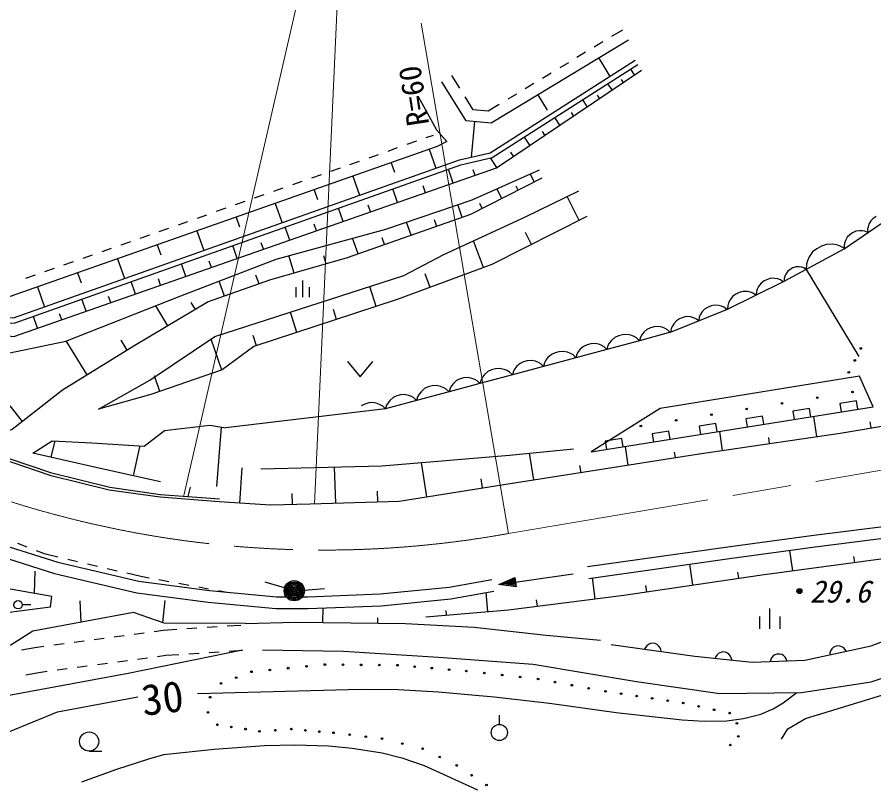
# Model space of a CAD drawing. Units: millimetres, scale not verified. Extents: x 40000 to 680000, y 20000 to 380000.
# Drawn here: x 178491 to 229360, y 248441 to 294300 of the extents above; entities that cross this region are included whole.
import ezdxf
from ezdxf.enums import TextEntityAlignment as Align

# ---------------------------------------------------------------- set-up
doc = ezdxf.new("R2010")
doc.units = ezdxf.units.MM
doc.header["$LTSCALE"] = 1000
doc.linetypes.add('CHAIN', pattern=[18.5, 12, -1.5, 3.5, -1.5])
for name, color, linetype, lineweight in [('M-BGD', 7, 'Continuous', 25), ('M-BMK', 2, 'CHAIN', 13), ('M-STR-HTXT', 7, 'Continuous', 13)]:
    doc.layers.add(name, color=color, linetype=linetype, lineweight=lineweight)
doc.styles.add('ＭＳ ゴシック', font='')
doc.styles.get('ＭＳ ゴシック').set_extended_font_data('MS Gothic')

msp = doc.modelspace()

# ---------------------------------------------------------------- linework, layer by layer
at = {"layer": 'M-BGD'}
for p, q in [((214431, 293535), (213788, 293146)), ((213274, 292836), (212761, 292526)), ((212247, 292215), (211733, 291905)), ((211220, 291595), (210706, 291285)), ((213030, 291871), (213687, 290783)), ((210193, 290975), (209679, 290664)), ((215150, 290883), (214925, 291217)), ((204768, 290079), (204292, 290841)), ((214482, 290432), (214369, 290599)), ((209165, 290354), (208652, 290044)), ((213814, 289981), (213566, 290349)), ((205561, 288808), (205085, 289570)), ((208138, 289734), (207625, 289423)), ((209409, 289683), (209956, 288778)), ((213078, 289485), (212954, 289669)), ((207111, 289113), (206468, 288725)), ((212343, 288989), (212070, 289394)), ((206468, 288725), (205561, 288808)), ((211533, 288443), (211397, 288645)), ((205649, 288097), (205456, 285991)), ((210723, 287897), (210423, 288342)), ((209832, 287296), (209682, 287518)), ((202196, 286932), (201629, 286733)), ((203199, 287284), (202762, 287130)), ((208941, 286694), (208610, 287185)), ((201063, 286534), (200497, 286335)), ((202963, 286459), (203357, 285337)), ((199931, 286136), (199365, 285937)), ((206980, 285371), (206595, 285942)), ((207960, 286033), (207795, 286278)), ((198799, 285738), (198233, 285540)), ((200691, 285661), (200890, 285093)), ((196535, 284943), (195969, 284744)), ((197667, 285341), (197101, 285142)), ((204385, 284455), (204097, 285281)), ((205685, 284909), (205571, 285234)), ((209204, 284515), (208959, 284998)), ((195402, 284545), (194836, 284347)), ((198419, 284863), (198818, 283727)), ((194270, 284148), (193704, 283949)), ((196120, 284056), (196322, 283481)), ((201084, 283303), (200802, 284112)), ((202735, 283879), (202591, 284292)), ((207272, 283534), (206977, 284117)), ((208238, 284025), (208115, 284266)), ((192006, 283352), (191440, 283153)), ((193138, 283750), (192572, 283551)), ((211868, 282234), (211155, 283649)), ((227601, 280545), (231792, 283431)), ((190874, 282955), (190308, 282756)), ((193821, 283248), (194225, 282098)), ((197847, 282173), (197570, 282966)), ((199466, 282738), (199324, 283142)), ((204916, 282415), (204651, 283173)), ((206108, 282943), (205960, 283234)), ((189741, 282557), (189175, 282358)), ((191495, 282431), (191699, 281849)), ((229328, 282353), (229179, 282210)), ((229496, 282469), (229328, 282353)), ((188609, 282159), (188043, 281960)), ((194673, 281064), (194401, 281843)), ((196260, 281619), (196121, 282015)), ((201887, 281353), (201611, 282141)), ((203401, 281884), (203269, 282263)), ((229015, 281849), (228988, 281707)), ((229069, 282010), (229015, 281849)), ((229179, 282210), (229069, 282010)), ((186345, 281364), (185779, 281165)), ((187477, 281761), (186911, 281563)), ((189168, 281613), (189577, 280450)), ((209038, 280809), (208682, 281517)), ((227927, 281389), (227779, 281246)), ((228095, 281505), (227927, 281389)), ((228283, 281593), (228095, 281505)), ((228509, 281624), (228283, 281593)), ((228679, 281618), (228509, 281624)), ((228820, 281591), (228679, 281618)), ((229001, 281509), (228820, 281591)), ((228988, 281707), (229001, 281509)), ((185213, 280966), (184647, 280767)), ((193116, 280521), (192980, 280910)), ((198736, 280249), (198408, 281185)), ((200311, 280801), (200173, 281195)), ((206184, 279438), (205596, 281027)), ((226550, 280806), (226251, 280704)), ((226899, 280817), (226550, 280806)), ((227156, 280778), (226899, 280817)), ((227614, 280885), (227588, 280743)), ((227669, 281046), (227614, 280885)), ((227779, 281246), (227669, 281046)), ((184081, 280568), (183514, 280370)), ((186814, 280786), (187020, 280198)), ((191560, 279978), (191294, 280741)), ((224028, 278621), (227601, 280545)), ((225726, 280362), (225525, 280077)), ((225976, 280556), (225726, 280362)), ((226251, 280704), (225976, 280556)), ((227367, 280715), (227156, 280778)), ((227628, 280560), (227367, 280715)), ((227588, 280743), (227601, 280545)), ((182948, 280171), (182382, 279972)), ((184459, 279960), (184873, 278782)), ((190034, 279445), (189901, 279826)), ((194936, 279108), (194632, 280154)), ((196841, 279661), (196703, 280137)), ((225416, 279841), (225352, 279630)), ((225525, 280077), (225416, 279841)), ((180684, 279375), (180118, 279176)), ((181816, 279773), (181250, 279574)), ((188508, 278912), (188246, 279660)), ((224395, 279330), (224251, 279219)), ((224554, 279416), (224395, 279330)), ((224727, 279475), (224554, 279416)), ((224928, 279481), (224727, 279475)), ((225076, 279458), (224928, 279481)), ((225198, 279422), (225076, 279458)), ((225348, 279332), (225198, 279422)), ((225352, 279630), (225338, 279327)), ((225338, 279327), (228466, 274159)), ((179552, 278978), (178986, 278779)), ((182077, 279123), (182286, 278527)), ((187011, 278390), (186881, 278764)), ((192854, 278465), (192673, 278979)), ((203006, 278262), (202712, 279057)), ((223245, 278799), (223035, 278736)), ((223486, 278797), (223245, 278799)), ((223663, 278763), (223486, 278797)), ((223807, 278714), (223663, 278763)), ((224036, 278796), (224028, 278621)), ((224072, 278918), (224036, 278796)), ((224135, 279054), (224072, 278918)), ((224251, 279219), (224135, 279054)), ((179694, 278286), (180113, 277095)), ((185515, 277867), (185258, 278601)), ((190799, 277740), (190482, 278640)), ((195040, 278273), (195040, 277673)), ((195440, 278673), (195440, 277673)), ((195840, 278273), (195840, 277673)), ((199811, 277132), (199425, 278307)), ((220661, 276972), (224028, 278621)), ((222516, 278322), (222434, 278162)), ((222663, 278514), (222516, 278322)), ((222841, 278641), (222663, 278514)), ((223035, 278736), (222841, 278641)), ((223984, 278600), (223807, 278714)), ((221161, 277852), (220973, 277717)), ((221366, 277952), (221161, 277852)), ((221587, 278018), (221366, 277952)), ((221842, 278016), (221587, 278018)), ((222029, 277981), (221842, 278016)), ((222181, 277928), (222029, 277981)), ((222367, 277808), (222181, 277928)), ((222385, 278017), (222367, 277808)), ((222434, 278162), (222385, 278017)), ((182580, 276842), (182328, 277562)), ((184047, 277355), (183919, 277722)), ((189073, 276948), (188830, 277358)), ((220732, 277345), (220680, 277193)), ((220818, 277515), (220732, 277345)), ((220973, 277717), (220818, 277515)), ((187433, 275973), (186718, 277176)), ((195108, 275587), (194713, 276788)), ((197459, 276359), (197266, 276947)), ((217294, 275598), (220661, 276972)), ((219144, 276781), (219052, 276626)), ((219303, 276962), (219144, 276781)), ((219490, 277077), (219303, 276962)), ((219690, 277159), (219490, 277077)), ((219903, 277207), (219690, 277159)), ((220144, 277189), (219903, 277207)), ((220318, 277143), (220144, 277189)), ((220459, 277084), (220318, 277143)), ((220627, 276958), (220459, 277084)), ((220680, 277193), (220661, 276972)), ((179702, 275838), (179455, 276543)), ((181141, 276340), (181015, 276700)), ((217637, 276282), (217478, 276101)), ((217823, 276397), (217637, 276282)), ((218023, 276479), (217823, 276397)), ((218237, 276527), (218023, 276479)), ((218477, 276509), (218237, 276527)), ((218652, 276463), (218477, 276509)), ((218792, 276404), (218652, 276463)), ((218960, 276278), (218792, 276404)), ((218992, 276486), (218960, 276278)), ((219052, 276626), (218992, 276486)), ((215885, 275770), (215695, 275601)), ((216096, 275866), (215885, 275770)), ((216316, 275925), (216096, 275866)), ((216546, 275948), (216316, 275925)), ((216796, 275897), (216546, 275948)), ((216972, 275826), (216796, 275897)), ((217112, 275746), (216972, 275826)), ((217271, 275592), (217112, 275746)), ((217326, 275805), (217294, 275598)), ((217385, 275946), (217326, 275805)), ((217478, 276101), (217385, 275946)), ((192706, 274798), (192509, 275398)), ((213977, 275287), (213777, 275108)), ((214199, 275388), (213977, 275287)), ((214431, 275450), (214199, 275388)), ((214673, 275473), (214431, 275450)), ((214936, 275420), (214673, 275473)), ((215121, 275345), (214936, 275420)), ((215268, 275261), (215121, 275345)), ((215436, 275099), (215268, 275261)), ((215497, 275312), (215436, 275099)), ((215577, 275451), (215497, 275312)), ((215695, 275601), (215577, 275451)), ((182651, 273064), (181404, 275083)), ((185032, 274535), (184664, 275130)), ((190640, 273356), (190007, 275192)), ((212119, 274758), (211928, 274589)), ((212329, 274854), (212119, 274758)), ((212549, 274913), (212329, 274854)), ((212779, 274936), (212549, 274913)), ((213029, 274885), (212779, 274936)), ((213206, 274814), (213029, 274885)), ((213345, 274734), (213206, 274814)), ((213505, 274580), (213345, 274734)), ((213569, 274804), (213505, 274580)), ((213653, 274951), (213569, 274804)), ((213777, 275108), (213653, 274951)), ((210211, 274275), (210010, 274096)), ((210432, 274376), (210211, 274275)), ((210664, 274438), (210432, 274376)), ((210906, 274461), (210664, 274438)), ((211169, 274408), (210906, 274461)), ((211355, 274333), (211169, 274408)), ((211502, 274249), (211355, 274333)), ((211670, 274087), (211502, 274249)), ((211730, 274300), (211670, 274087)), ((211811, 274439), (211730, 274300)), ((211928, 274589), (211811, 274439)), ((198112, 273860), (198862, 272960)), ((198862, 272960), (199612, 273860)), ((208352, 273746), (208162, 273577)), ((208563, 273842), (208352, 273746)), ((208783, 273901), (208563, 273842)), ((209013, 273924), (208783, 273901)), ((209263, 273873), (209013, 273924)), ((209439, 273802), (209263, 273873)), ((209579, 273722), (209439, 273802)), ((209738, 273568), (209579, 273722)), ((209802, 273792), (209738, 273568)), ((209887, 273939), (209802, 273792)), ((210010, 274096), (209887, 273939)), ((206445, 273263), (206244, 273084)), ((206666, 273364), (206445, 273263)), ((206898, 273426), (206666, 273364)), ((207140, 273449), (206898, 273426)), ((207403, 273396), (207140, 273449)), ((207588, 273321), (207403, 273396)), ((207735, 273237), (207588, 273321)), ((207903, 273075), (207735, 273237)), ((207964, 273288), (207903, 273075)), ((208045, 273427), (207964, 273288)), ((208162, 273577), (208045, 273427)), ((186968, 272090), (186651, 273008)), ((204586, 272734), (204395, 272565)), ((204796, 272830), (204586, 272734)), ((205017, 272889), (204796, 272830)), ((205247, 272912), (205017, 272889)), ((205496, 272861), (205247, 272912)), ((205673, 272790), (205496, 272861)), ((205812, 272710), (205673, 272790)), ((205972, 272556), (205812, 272710)), ((206036, 272780), (205972, 272556)), ((206121, 272927), (206036, 272780)), ((206244, 273084), (206121, 272927)), ((228501, 272990), (216676, 271070)), ((229309, 271171), (228501, 272990)), ((202678, 272251), (202477, 272072)), ((202900, 272352), (202678, 272251)), ((203131, 272414), (202900, 272352)), ((203373, 272437), (203131, 272414)), ((203636, 272384), (203373, 272437)), ((203822, 272309), (203636, 272384)), ((203969, 272225), (203822, 272309)), ((204137, 272063), (203969, 272225)), ((204198, 272276), (204137, 272063)), ((204278, 272415), (204198, 272276)), ((204395, 272565), (204278, 272415)), ((200820, 271722), (200629, 271553)), ((201030, 271818), (200820, 271722)), ((201250, 271877), (201030, 271818)), ((201480, 271900), (201250, 271877)), ((201730, 271849), (201480, 271900)), ((201906, 271778), (201730, 271849)), ((202046, 271698), (201906, 271778)), ((202205, 271544), (202046, 271698)), ((202269, 271768), (202205, 271544)), ((202354, 271915), (202269, 271768)), ((202477, 272072), (202354, 271915)), ((178801, 270299), (178072, 271235)), ((199133, 271339), (198912, 271239)), ((199365, 271402), (199133, 271339)), ((199607, 271425), (199365, 271402)), ((199870, 271372), (199607, 271425)), ((200056, 271297), (199870, 271372)), ((200203, 271213), (200056, 271297)), ((200370, 271051), (200203, 271213)), ((200431, 271264), (200370, 271051)), ((200512, 271403), (200431, 271264)), ((200629, 271553), (200512, 271403)), ((212583, 268493), (229309, 271171)), ((228330, 271520), (227343, 271362)), ((227343, 271362), (227422, 270869)), ((228409, 271027), (228330, 271520)), ((216676, 271070), (212583, 268493)), ((222755, 270628), (221767, 270470)), ((222834, 270134), (222755, 270628)), ((225542, 271074), (224555, 270916)), ((224555, 270916), (224634, 270422)), ((225622, 270580), (225542, 271074)), ((227364, 269618), (234729, 270827)), ((219967, 270181), (218980, 270023)), ((220046, 269688), (219967, 270181)), ((221767, 270470), (221846, 269976)), ((225967, 269411), (225790, 270607)), ((229205, 269920), (229146, 270281)), ((190343, 266438), (190633, 269971)), ((217179, 269735), (216192, 269577)), ((217258, 269241), (217179, 269735)), ((218980, 270023), (219059, 269530)), ((218983, 268377), (227364, 269618)), ((220380, 268584), (220212, 269714)), ((180518, 268178), (180743, 269148)), ((214392, 269289), (213404, 269130)), ((213404, 269130), (213483, 268637)), ((214471, 268795), (214392, 269289)), ((216192, 269577), (216271, 269083)), ((223173, 268997), (223122, 269346)), ((185393, 267068), (185776, 268798)), ((207733, 268305), (211523, 268684)), ((214778, 267717), (214606, 268816)), ((200153, 267673), (207733, 268305)), ((207770, 266618), (218983, 268377)), ((209171, 266838), (208922, 268424)), ((217581, 268157), (217529, 268489)), ((192952, 267484), (200153, 267673)), ((197407, 265454), (197340, 267599)), ((202821, 265833), (202498, 267869)), ((211975, 267277), (211910, 267686)), ((191717, 265461), (191843, 267548)), ((201171, 265571), (207770, 266618)), ((206120, 266356), (206035, 266893)), ((188652, 265846), (188775, 266405)), ((199917, 265532), (199897, 266172)), ((190496, 265554), (193531, 265351)), ((194842, 265383), (194826, 266028)), ((195894, 265406), (201171, 265571)), ((193531, 265351), (195894, 265406)), ((225790, 263549), (230889, 264203)), ((220687, 262859), (225790, 263549)), ((225882, 262855), (230981, 263509)), ((178509, 263079), (179068, 262862)), ((177697, 262972), (180906, 261948)), ((179628, 262645), (180092, 262465)), ((212348, 261688), (220687, 262859)), ((220783, 262166), (225882, 262855)), ((224542, 261447), (224380, 262652)), ((177481, 262306), (180719, 261273)), ((180092, 262465), (180917, 262272)), ((181501, 262135), (182085, 261997)), ((212445, 260994), (220783, 262166)), ((222701, 261199), (230066, 262190)), ((228224, 261942), (228176, 262300)), ((180906, 261948), (185715, 260820)), ((182669, 261860), (183253, 261723)), ((183837, 261586), (184421, 261449)), ((218610, 260596), (218428, 261835)), ((179518, 260117), (179569, 261417)), ((180719, 261273), (185589, 260130)), ((185005, 261312), (185830, 261118)), ((185830, 261118), (186321, 261028)), ((207097, 260635), (211507, 261255)), ((207097, 260635), (208048, 261052)), ((207374, 260674), (208020, 260967)), ((208020, 260967), (208076, 260571)), ((208048, 261052), (208126, 260497)), ((212807, 259778), (212650, 261023)), ((214519, 259993), (222701, 261199)), ((221338, 260998), (221284, 261363)), ((185715, 260820), (189905, 260275)), ((186912, 260919), (187502, 260810)), ((188092, 260702), (188682, 260593)), ((189272, 260485), (189862, 260376)), ((194369, 260429), (193218, 260770)), ((200056, 260069), (204144, 260478)), ((204144, 260478), (206668, 260921)), ((208126, 260497), (207097, 260635)), ((208076, 260571), (207374, 260674)), ((207533, 260697), (207991, 260882)), ((208025, 260645), (207533, 260697)), ((207770, 260730), (207963, 260798)), ((207974, 260718), (207770, 260730)), ((207963, 260798), (207974, 260718)), ((207991, 260882), (208025, 260645)), ((215883, 260194), (215827, 260571)), ((185589, 260130), (189827, 259579)), ((189905, 260275), (193891, 259900)), ((190452, 260268), (190944, 260177)), ((195543, 260300), (196740, 260382)), ((195751, 259898), (200056, 260069)), ((204240, 259784), (206789, 260232)), ((206444, 259024), (206345, 260154)), ((207671, 259132), (214519, 259993)), ((178797, 259433), (179297, 259447)), ((182300, 258393), (182225, 259660)), ((187143, 258367), (187281, 259683)), ((189827, 259579), (193858, 259200)), ((193891, 259900), (195751, 259898)), ((200105, 259371), (204240, 259784)), ((209383, 259347), (209337, 259712)), ((193858, 259200), (195764, 259198)), ((195764, 259198), (200105, 259371)), ((196645, 258380), (196655, 259234)), ((202762, 258701), (207671, 259132)), ((203989, 258809), (203964, 259092)), ((223173, 259204), (223173, 258004)), ((199911, 258339), (199914, 258646)), ((222573, 258724), (222573, 258004)), ((223773, 258724), (223773, 258004)), ((186626, 257847), (187167, 257919)), ((187167, 257919), (187971, 257972)), ((188570, 258011), (189168, 258051)), ((189767, 258090), (190366, 258129)), ((190965, 258168), (191769, 258221)), ((192040, 258314), (195012, 258400)), ((195012, 258400), (201544, 258318)), ((201544, 258318), (205635, 258103)), ((205635, 258103), (209898, 257629)), ((229193, 256992), (232673, 258335)), ((183058, 257368), (183653, 257448)), ((184247, 257527), (184842, 257607)), ((185437, 257687), (186031, 257767)), ((209898, 257629), (213128, 257328)), ((178743, 256742), (179544, 256896)), ((179544, 256896), (180085, 256969)), ((180679, 257049), (181274, 257128)), ((181869, 257208), (182463, 257288)), ((213759, 257061), (218720, 256372)), ((215800, 256898), (215744, 256785)), ((215873, 256989), (215800, 256898)), ((215986, 257074), (215873, 256989)), ((216093, 257120), (215986, 257074)), ((216218, 257143), (216093, 257120)), ((216376, 257121), (216218, 257143)), ((216490, 257065), (216376, 257121)), ((216580, 256992), (216490, 257065)), ((216666, 256879), (216580, 256992)), ((225266, 256130), (229193, 256992)), ((226953, 256889), (226868, 256809)), ((227062, 256954), (226953, 256889)), ((227218, 256988), (227062, 256954)), ((227344, 256975), (227218, 256988)), ((227454, 256938), (227344, 256975)), ((227573, 256862), (227454, 256938)), ((186821, 256359), (187316, 256426)), ((187316, 256426), (188095, 256477)), ((188693, 256516), (189292, 256555)), ((189891, 256595), (190489, 256634)), ((191088, 256673), (191867, 256724)), ((193051, 256749), (197874, 256663)), ((197874, 256663), (203516, 256318)), ((216711, 256772), (216666, 256879)), ((216734, 256647), (216711, 256772)), ((220049, 256458), (219980, 256365)), ((220159, 256548), (220049, 256458)), ((220264, 256597), (220159, 256548)), ((220388, 256625), (220264, 256597)), ((220547, 256609), (220388, 256625)), ((220662, 256557), (220547, 256609)), ((220756, 256488), (220662, 256557)), ((220845, 256378), (220756, 256488)), ((223388, 256389), (223291, 256285)), ((223486, 256452), (223388, 256389)), ((223604, 256496), (223486, 256452)), ((223764, 256501), (223604, 256496)), ((223886, 256465), (223764, 256501)), ((223988, 256408), (223886, 256465)), ((224091, 256312), (223988, 256408)), ((226755, 256580), (226741, 256454)), ((226792, 256690), (226755, 256580)), ((226868, 256809), (226792, 256690)), ((227653, 256777), (227573, 256862)), ((227718, 256668), (227653, 256777)), ((183253, 255881), (183848, 255960)), ((184443, 256040), (185037, 256120)), ((185632, 256200), (186227, 256280)), ((203516, 256318), (209130, 255891)), ((209130, 255891), (215266, 254868)), ((218720, 256372), (222131, 256027)), ((219980, 256365), (219928, 256250)), ((220895, 256272), (220845, 256378)), ((220923, 256149), (220895, 256272)), ((222131, 256027), (225266, 256130)), ((223235, 256183), (223198, 256062)), ((223291, 256285), (223235, 256183)), ((224154, 256214), (224091, 256312)), ((224198, 256095), (224154, 256214)), ((229208, 254857), (233256, 256235)), ((179016, 255267), (179785, 255415)), ((179785, 255415), (180280, 255482)), ((180875, 255561), (181469, 255641)), ((182064, 255721), (182659, 255801)), ((215266, 254868), (220219, 254169)), ((225064, 254222), (229208, 254857)), ((225294, 252684), (231737, 254648)), ((220219, 254169), (225064, 254222)), ((207124, 252326), (207124, 252866)), ((224261, 252064), (225294, 252684)), ((223882, 251444), (224261, 252064)), ((182764, 250739), (183514, 250739))]:
    msp.add_line(p, q, dxfattribs=at)
for points in [[(203431, 286624), (178068, 277715), (173138, 278196), (161658, 285195), (141292, 325972)], [(139714, 325367), (160519, 284188), (173079, 276544), (178323, 276141), (204831, 285541), (206701, 285966), (215354, 291491)], [(139982, 325502), (160748, 284399), (173174, 276838), (178282, 276445), (204748, 285830), (206584, 286247), (215192, 291744)], [(128685, 299284), (144553, 288548), (148330, 285872), (153565, 282212), (158958, 278381), (163250, 275403), (165951, 273675), (169442, 271795), (172994, 270104), (176714, 268387), (180432, 267122), (183964, 266256), (186985, 265822), (190496, 265554)], [(128770, 299408), (144638, 288671), (148417, 285995), (153651, 282335), (159044, 278504), (163333, 275528), (166027, 273804), (169510, 271929), (173057, 270240), (176770, 268527), (180474, 267266), (183992, 266404), (187001, 265971), (190508, 265703)], [(181193, 272164), (178187, 269821), (176508, 269178), (173418, 270328), (168768, 272594), (165305, 274697), (156478, 280872), (148697, 286264), (149880, 288492), (152896, 292756)], [(214793, 292935), (206633, 288007), (205151, 288143), (203698, 290470)], [(158871, 286051), (159869, 284160), (172799, 275961), (178297, 275347), (206949, 285350), (215565, 291162)], [(202289, 289632), (203397, 287617), (204000, 286925), (203431, 286624)], [(164447, 278210), (167308, 277228), (171041, 275487), (176992, 274161), (181385, 275076), (188211, 277763), (193862, 279944), (200386, 281725), (205509, 283464), (209508, 285242)], [(209650, 284742), (205408, 282588), (198095, 280024), (193476, 278684), (189832, 277399), (185481, 274813), (181193, 272164)], [(183325, 271032), (186370, 272759), (190230, 275341), (201453, 278962), (203836, 280217), (208670, 282442), (211840, 283982)], [(212315, 282459), (206680, 279621), (201063, 277543), (192541, 274744), (190655, 273361), (186438, 271907), (183325, 271032)], [(217294, 275598), (215436, 275099), (213505, 274580), (211670, 274087), (209738, 273568), (207903, 273075), (205972, 272556), (204137, 272063), (202205, 271544), (200370, 271051), (190891, 269927)], [(182934, 269038), (186025, 268830), (187242, 269764), (189930, 270090), (190891, 269927)], [(186996, 266713), (183336, 267523), (179429, 268431), (180571, 269157), (182934, 269038)], [(192040, 258314), (187225, 258338), (185400, 258975), (179424, 257853), (178121, 257036), (172795, 256017), (167384, 254901), (169273, 255971), (177229, 258880), (180471, 259305), (180548, 259915), (177522, 260460)], [(191867, 256724), (185091, 255350), (176594, 253785), (167950, 251639), (160618, 249969), (156073, 249287)], [(189201, 254155), (198916, 254420), (201111, 254391), (203508, 254254), (206821, 253964), (210093, 253577), (214055, 253024), (217978, 252590), (219281, 252515), (220620, 252545), (221612, 252680), (222646, 252938), (223387, 253240), (223978, 253597), (224790, 254219)], [(175387, 250690), (177993, 251879), (180893, 253063), (185667, 253970)], [(187199, 250532), (190187, 250855), (193178, 251076), (194978, 251118), (196977, 251053), (198388, 250922), (200169, 250631), (201335, 250340), (202653, 249890), (205829, 248441)], [(182341, 248913), (184404, 249678), (186316, 250279), (187199, 250532)]]:
    msp.add_lwpolyline(points, dxfattribs=at)
for centre, radius in [((228583, 274637), 50), ((228228, 273927), 50), ((227873, 273216), 50), ((226000, 271715), 50), ((228094, 272050), 50), ((223905, 271380), 50), ((219716, 270709), 50), ((221810, 271044), 50), ((217621, 270374), 50), ((215527, 270038), 50), ((194944, 260258), 600), ((194944, 260258), 528), ((194944, 260258), 456), ((194944, 260258), 384), ((194944, 260258), 312), ((194944, 260258), 240), ((194944, 260258), 168), ((194944, 260258), 96), ((194944, 260258), 24), ((224939, 260241), 150), ((224939, 260241), 90), ((224939, 260241), 30), ((178547, 259425), 250), ((196765, 255879), 50), ((197841, 255868), 50), ((198918, 255857), 50), ((199995, 255847), 50), ((201071, 255836), 50), ((192404, 255447), 50), ((193494, 255555), 50), ((194584, 255663), 50), ((195675, 255771), 50), ((202094, 255750), 50), ((203117, 255664), 50), ((204140, 255577), 50), ((205163, 255491), 50), ((206228, 255373), 50), ((191500, 255103), 50), ((207294, 255254), 50), ((208360, 255136), 50), ((209426, 255018), 50), ((210427, 254835), 50), ((190595, 254758), 50), ((211429, 254651), 50), ((212430, 254468), 50), ((189949, 253940), 50), ((213431, 254285), 50), ((214353, 254148), 50), ((215274, 254010), 50), ((216196, 253872), 50), ((217118, 253734), 50), ((218039, 253596), 50), ((218958, 253395), 50), ((189820, 253036), 50), ((219877, 253194), 50), ((220795, 252993), 50), ((190380, 252304), 50), ((207124, 251846), 480), ((221226, 252391), 50), ((182764, 251309), 570), ((191213, 252174), 50), ((192045, 252045), 50), ((192878, 251916), 50), ((193825, 251981), 50), ((194773, 252045), 50), ((195605, 251973), 50), ((196438, 251902), 50), ((197271, 251830), 50), ((198232, 251715), 50), ((199194, 251600), 50), ((200156, 251485), 50), ((221312, 251615), 50), ((201362, 251184), 50), ((202568, 250882), 50), ((220839, 251099), 50), ((203580, 250387), 50), ((204592, 249892), 50), ((205475, 249311), 50), ((206358, 248729), 50)]:
    msp.add_circle(centre, radius, dxfattribs=at)
at = {"layer": 'M-BMK'}
msp.add_line((207671, 263654), (257840, 272171), dxfattribs=at)
msp.add_arc((196709, 324339), 61667, 235.30545, 280.2394, dxfattribs=at)
at = {"layer": 'M-STR-HTXT'}
for p, q in [((195736, 297835), (188396, 265902)), ((196152, 265414), (197591, 297354)), ((207671, 263654), (202479, 293947))]:
    msp.add_line(p, q, dxfattribs=at)

# ---------------------------------------------------------------- texts
at = {"layer": 'M-BGD', "style": 'ＭＳ ゴシック', "oblique": 15}
msp.add_text('29.6', height=1320, dxfattribs=at).set_placement((225560, 259160), align=Align.BOTTOM_LEFT)
at = {"layer": 'M-BGD', "style": 'ＭＳ ゴシック'}
msp.add_text('30', height=1833, rotation=6.9, dxfattribs=at).set_placement((186057, 252286), align=Align.BOTTOM_LEFT)
at = {"layer": 'M-STR-HTXT', "style": 'ＭＳ ゴシック'}
msp.add_text('R=60', height=1320, rotation=98.7, dxfattribs=at).set_placement((203353, 288011), align=Align.BOTTOM_LEFT)

doc.saveas('drawing.dxf')
